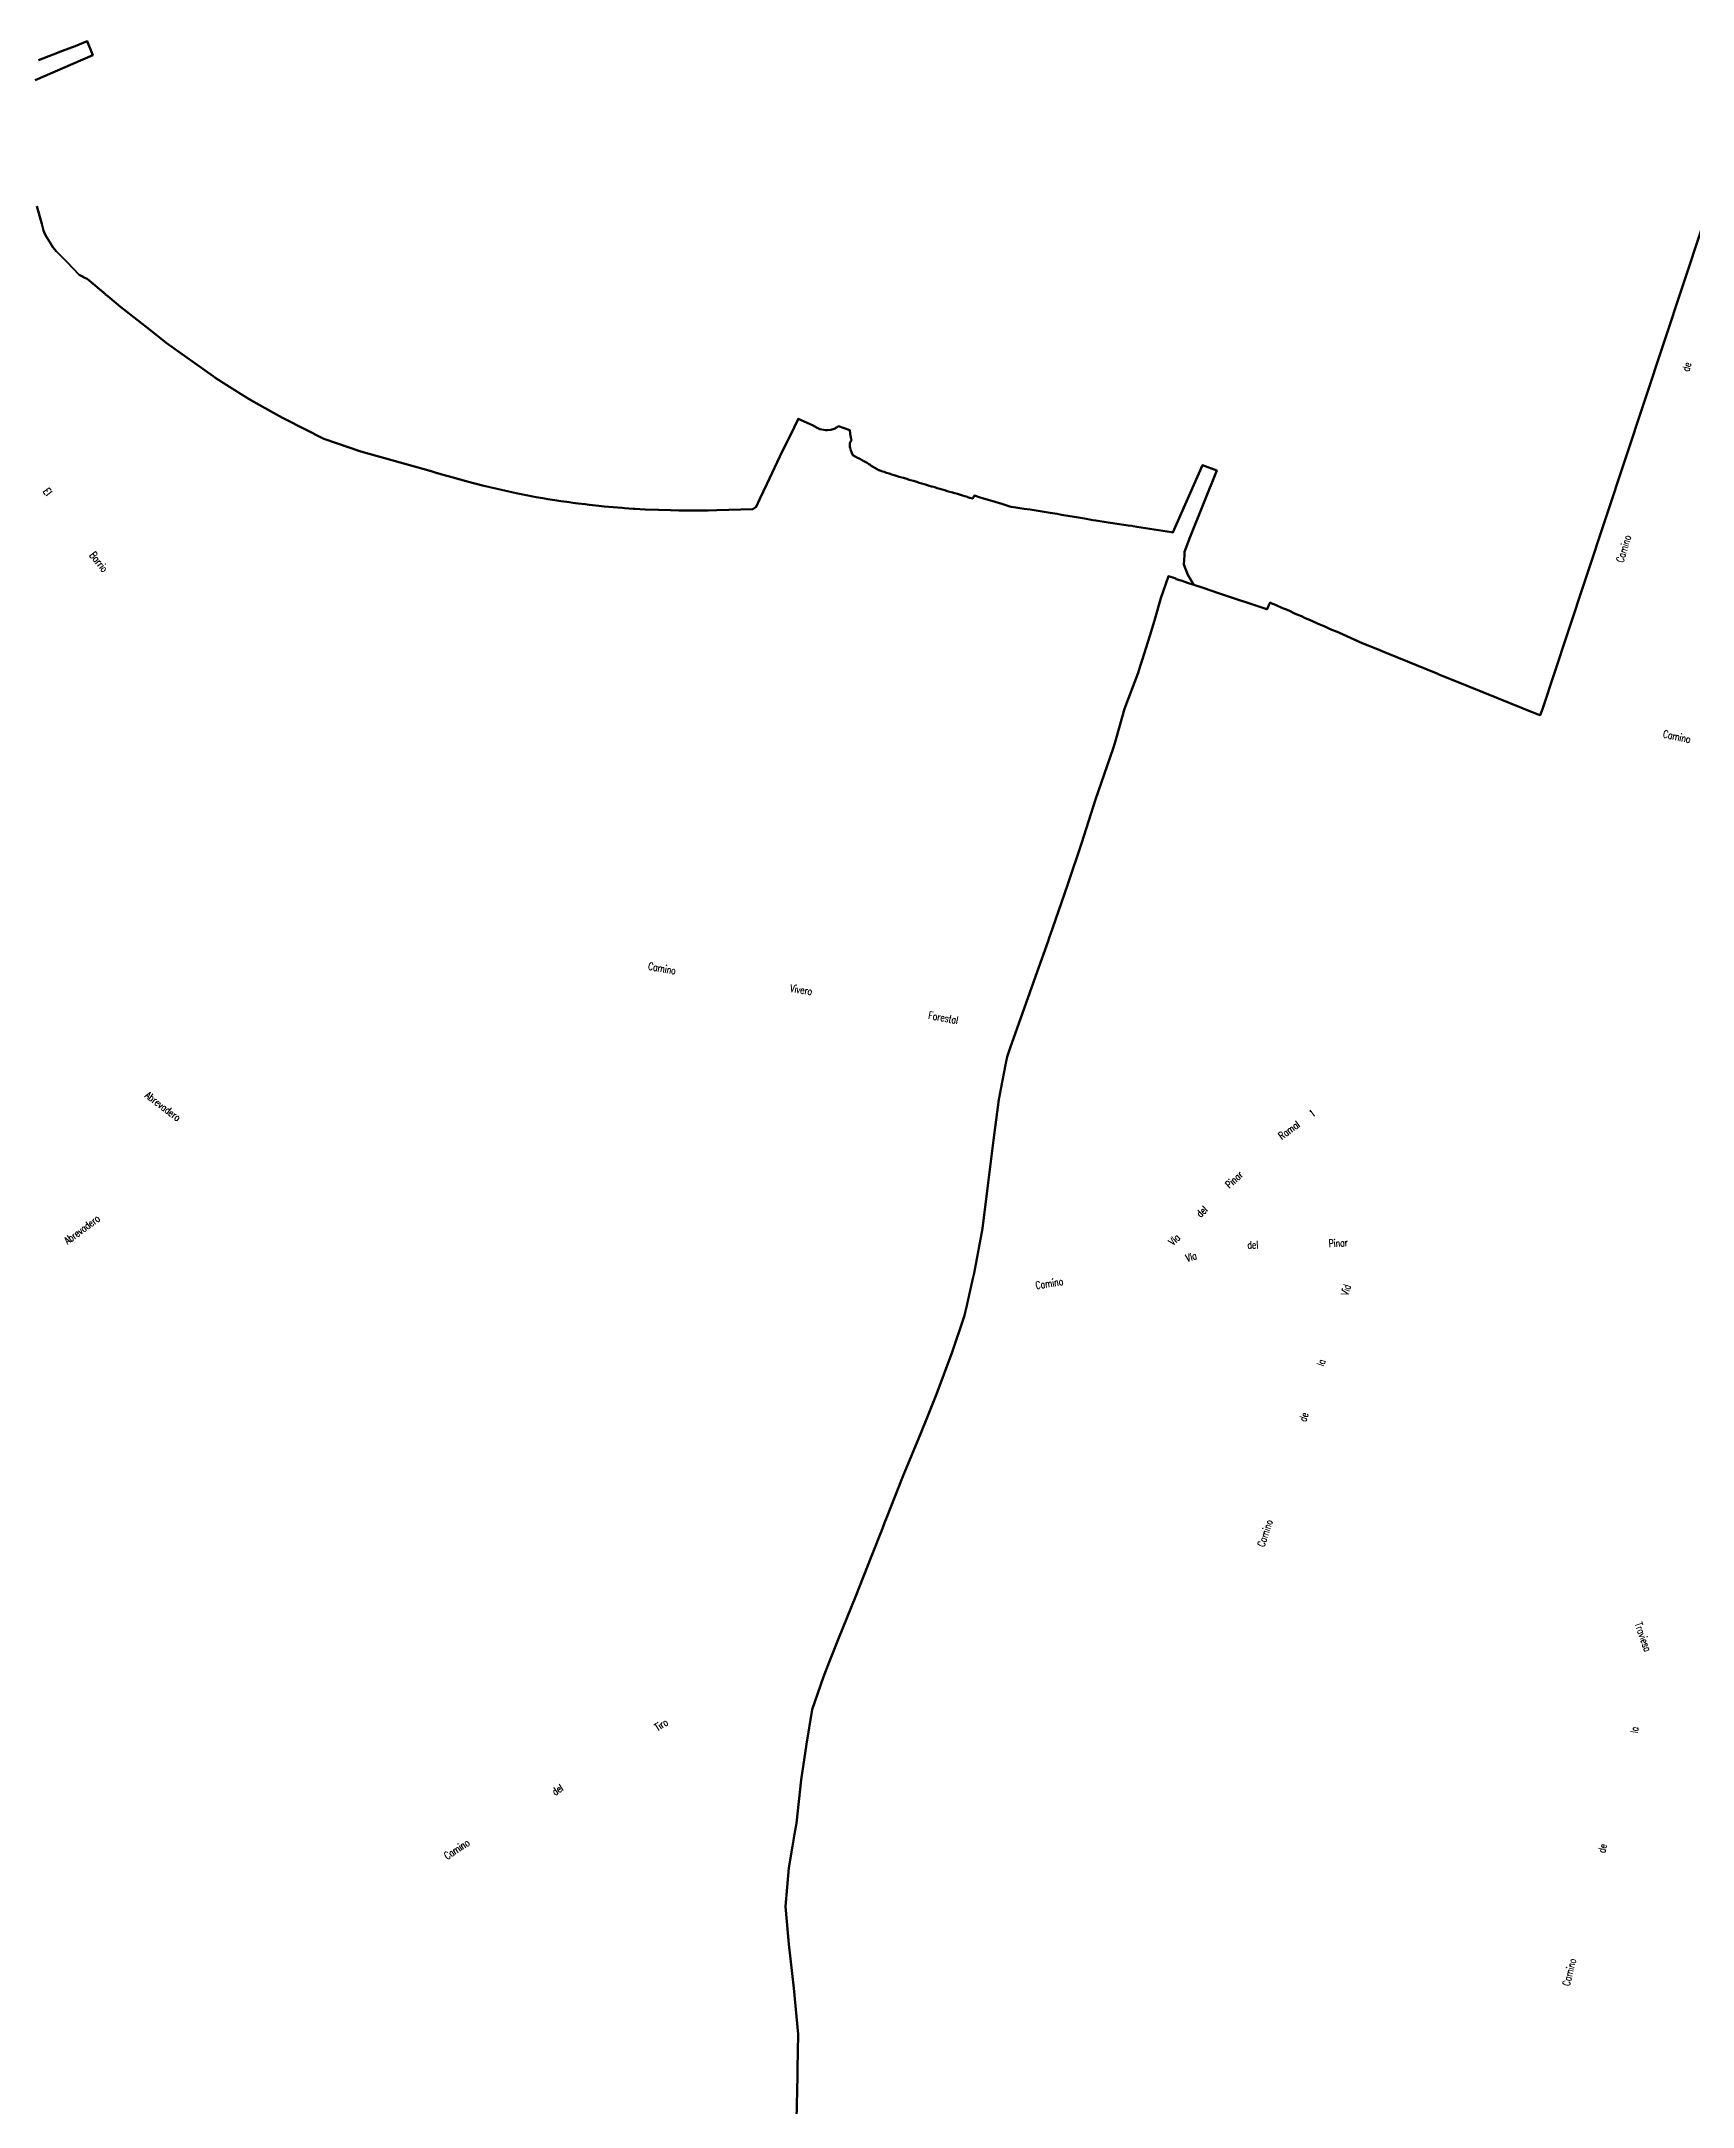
# Model space of a CAD drawing. Header units: metres. Extents: x 339638 to 364279, y 4598373 to 4630956.
# Drawn here: x 352434 to 354638, y 4605697 to 4608454 of the extents above; entities that cross this region are included whole.
import ezdxf
from ezdxf.enums import TextEntityAlignment as Align

# ---------------------------------------------------------------- set-up
doc = ezdxf.new("R2010")
doc.units = ezdxf.units.M
doc.layers.add('caminos', color=1, linetype='Continuous', lineweight=0)
doc.layers.add('poligonos_rusticos', color=42, linetype='Continuous', lineweight=40)
doc.styles.add('caminos', font='simplex.shx', dxfattribs={"width": 0.75})

msp = doc.modelspace()

# ---------------------------------------------------------------- linework, layer by layer
at = {"layer": 'poligonos_rusticos'}
for points in [[(352430.5, 4608428.2), (352450.2, 4608435.8), (352462.6, 4608440.6), (352479.4, 4608447.2), (352495.7, 4608453.5), (352503.2, 4608435.2), (352426.1, 4608401.6)], [(352426.1, 4608401.6), (352503.2, 4608435.2), (352495.7, 4608453.5), (352479.4, 4608447.2), (352462.6, 4608440.6), (352450.2, 4608435.8), (352430.5, 4608428.2)], [(352428.5, 4608233.5), (352434.9, 4608209.8), (352437.2, 4608201), (352438.7, 4608197.4), (352438.8, 4608197.4), (352438.8, 4608197.3), (352440.3, 4608194.2), (352440.5, 4608193.9), (352445.6, 4608185.6), (352445.7, 4608185.6), (352449.7, 4608178.9), (352454, 4608173.6), (352468.7, 4608158.5), (352484.9, 4608141.9), (352485.6, 4608141.4), (352487.7, 4608140.3), (352493.3, 4608137.5), (352495.4, 4608136.5), (352519.8, 4608116.1), (352519.9, 4608116), (352520.2, 4608115.7), (352523.2, 4608113.2), (352534.4, 4608103.8), (352540.1, 4608099), (352544, 4608096), (352548, 4608092.8), (352582.6, 4608065.6), (352601, 4608051), (352663.6, 4608006.5), (352666, 4608004.8), (352681.9, 4607994.7), (352711.6, 4607976), (352725, 4607968.5), (352756, 4607951), (352759.6, 4607949), (352811.2, 4607923), (352860.6, 4607906.2), (352954.4, 4607879.9), (352962.8, 4607877.3), (352962.9, 4607877.3), (352970.5, 4607875), (352982.3, 4607871.6), (353004.5, 4607865.4), (353023.2, 4607860.6), (353032.7, 4607858.3), (353042.6, 4607856), (353063.9, 4607851.4), (353070.3, 4607850), (353094.9, 4607845.2), (353103.7, 4607843.6), (353110.4, 4607842.4), (353119.5, 4607841.1), (353127.8, 4607839.8), (353135.7, 4607838.7), (353138.7, 4607838.3), (353143.5, 4607837.6), (353150.8, 4607836.7), (353159.9, 4607835.5), (353165.6, 4607834.8), (353165.8, 4607834.8), (353169.8, 4607834.3), (353178.4, 4607833.4), (353185.3, 4607832.7), (353209.3, 4607830.7), (353212.7, 4607830.5), (353224.1, 4607829.7), (353226.5, 4607829.5), (353240.1, 4607828.8), (353257.7, 4607828.1), (353257.9, 4607828), (353274, 4607827.6), (353285.1, 4607827.3), (353286, 4607827.2), (353292.6, 4607827.3), (353303.8, 4607827.2), (353310.3, 4607827.2), (353323.8, 4607827.2), (353324.3, 4607827.2), (353335.9, 4607827.6), (353383.7, 4607828.9), (353388.3, 4607832.2), (353393.4, 4607843), (353402.6, 4607862.6), (353423.5, 4607906.7), (353433.6, 4607926.9), (353443.8, 4607948.4), (353444.4, 4607949.8), (353464.2, 4607940.9), (353468.6, 4607938.1), (353473.4, 4607936), (353478.5, 4607934.9), (353481, 4607934.7), (353483.5, 4607934.6), (353487.9, 4607935.1), (353492.2, 4607936.4), (353496.2, 4607938.3), (353498.3, 4607939.8), (353513.5, 4607934.3), (353513.5, 4607933.5), (353513.5, 4607932.7), (353513.6, 4607931.9), (353513.6, 4607931.1), (353513.7, 4607930.4), (353513.8, 4607929.6), (353513.9, 4607928.8), (353514, 4607928), (353514.1, 4607927.3), (353514.2, 4607926.5), (353514.4, 4607925.7), (353514.6, 4607925), (353514.7, 4607924.2), (353514.9, 4607923.5), (353515.1, 4607922.7), (353515.6, 4607921.3), (353514.4, 4607919.9), (353514, 4607919), (353513.4, 4607917.5), (353513.2, 4607916.8), (353513.1, 4607916.1), (353513.1, 4607914.8), (353513.2, 4607913.6), (353513.4, 4607912.3), (353513.7, 4607910.8), (353514.1, 4607909.2), (353514.6, 4607907.4), (353515.3, 4607905.4), (353515.8, 4607904.1), (353516.4, 4607902.8), (353516.8, 4607902), (353517.4, 4607901.3), (353518, 4607900.6), (353520.5, 4607899.3), (353523.6, 4607897.7), (353526.7, 4607896), (353527.4, 4607895.6), (353530.3, 4607894), (353536.5, 4607890.7), (353538.7, 4607889.3), (353540.7, 4607888.3), (353540.6, 4607887.8), (353543.6, 4607886.1), (353546.6, 4607884.3), (353549.6, 4607882.5), (353551.7, 4607881.3), (353552.4, 4607880.9), (353555.7, 4607879.8), (353559.1, 4607878.7), (353560.7, 4607878.2), (353562.4, 4607877.6), (353565.7, 4607876.5), (353568.5, 4607875.6), (353569, 4607875.5), (353572.4, 4607874.5), (353575.2, 4607873.6), (353579.1, 4607872.4), (353582.5, 4607871.4), (353584.9, 4607870.7), (353589.2, 4607869.4), (353592.5, 4607868.4), (353595.9, 4607867.4), (353598.3, 4607866.7), (353602.6, 4607865.4), (353605.9, 4607864.4), (353609.3, 4607863.4), (353612.6, 4607862.4), (353615.6, 4607861.5), (353619.3, 4607860.4), (353622.3, 4607859.5), (353623.2, 4607859.2), (353626.6, 4607858.2), (353629.9, 4607857.2), (353633.3, 4607856.2), (353636.6, 4607855.2), (353640, 4607854.2), (353643.3, 4607853.2), (353646.7, 4607852.2), (353650.1, 4607851.2), (353653.4, 4607850.3), (353656.8, 4607849.3), (353663.5, 4607847.3), (353666.9, 4607846.3), (353670.2, 4607845.3), (353670.5, 4607845.2), (353673.6, 4607844.3), (353676.9, 4607843.3), (353677.2, 4607843.3), (353678.9, 4607846), (353679.6, 4607847.1), (353687.4, 4607844.7), (353690.1, 4607843.9), (353697.9, 4607841.6), (353704.2, 4607839.7), (353705.8, 4607839.3), (353708.5, 4607838.4), (353711.5, 4607837.5), (353716.3, 4607836), (353718.9, 4607835.2), (353724.1, 4607833.7), (353726.9, 4607832.8), (353728.6, 4607832.3), (353734.9, 4607831.3), (353742.9, 4607830.1), (353745.7, 4607829.6), (353753.8, 4607828.4), (353761.9, 4607827.2), (353764.7, 4607826.7), (353772.8, 4607825.5), (353780.8, 4607824.3), (353783.7, 4607823.9), (353789.8, 4607823), (353795.8, 4607821.6), (353806.7, 4607819.9), (353815.7, 4607818.5), (353826.5, 4607816.7), (353830.7, 4607815.6), (353837.4, 4607814.5), (353841.4, 4607813.9), (353858, 4607811.3), (353861.1, 4607810.8), (353869.9, 4607809.5), (353884.5, 4607807.3), (353889.5, 4607806.6), (353891.2, 4607806.3), (353896.1, 4607805.6), (353942.5, 4607798.3), (353944.4, 4607798), (353983.8, 4607887.7), (354003.1, 4607880.5), (353967.5, 4607792), (353959.9, 4607772.2), (353959.7, 4607767.5), (353959, 4607755), (353964.3, 4607741.4), (353972.3, 4607728), (353963.7, 4607730.9), (353956.6, 4607733.3), (353948.8, 4607735.8), (353948.9, 4607736.2), (353947.1, 4607736.8), (353946.8, 4607736.9), (353938.6, 4607739.8), (353928.3, 4607710.3), (353919.7, 4607680.6), (353913.8, 4607660), (353903.4, 4607627.4), (353900.9, 4607619.5), (353898, 4607610.5), (353879.9, 4607562.7), (353868.6, 4607522.9), (353866.8, 4607516.5), (353864.9, 4607509.8), (353841.3, 4607441.6), (353822.9, 4607384.1), (353804.1, 4607328.3), (353783.9, 4607269.3), (353779.5, 4607256.8), (353777.9, 4607252.5), (353763.4, 4607211.7), (353743.8, 4607156.5), (353727.3, 4607110.2), (353723.1, 4607098.2), (353721.4, 4607089.5), (353712.2, 4607040.9), (353704.9, 4606986.8), (353697.4, 4606926.4), (353690.5, 4606868.8), (353679, 4606809.3), (353677.4, 4606802.1), (353669.4, 4606766.3), (353667.3, 4606756.6), (353666.4, 4606753), (353665.5, 4606750.2), (353649.9, 4606704), (353629, 4606647.9), (353616.4, 4606616.7), (353607.9, 4606595.7), (353584.1, 4606538.1), (353562.7, 4606483.6), (353559.7, 4606475.9), (353556.7, 4606468.4), (353542.1, 4606431.7), (353520.9, 4606377.4), (353498.4, 4606322.6), (353485.6, 4606290), (353478, 4606270.6), (353463.1, 4606227.1), (353455.4, 4606180.6), (353448.2, 4606133.2), (353442.2, 4606075.3), (353439.6, 4606060.4), (353436.9, 4606044.5), (353432, 4606015.6), (353427.3, 4605964.1), (353431.7, 4605913.7), (353438.6, 4605855), (353444.3, 4605793.6), (353443.5, 4605747.2), (353443.4, 4605737.8), (353443.4, 4605737.3), (353441.9, 4605679.8)], [(354651, 4608206.7), (354470.5, 4607661.6), (354437.6, 4607562.1), (354434.4, 4607553.9), (354431.7, 4607555), (354430.6, 4607555.4), (354339.4, 4607592.2), (354300.8, 4607608), (354298.4, 4607609), (354298.1, 4607609.1), (354297.9, 4607609.2), (354229, 4607637.3), (354215, 4607643), (354197, 4607650.3), (354186.5, 4607655), (354181.5, 4607657.2), (354176.5, 4607659.4), (354171.5, 4607661.6), (354166.5, 4607663.8), (354161.4, 4607666), (354156.4, 4607668.2), (354151.5, 4607670.4), (354146.3, 4607672.7), (354141.5, 4607674.8), (354136.5, 4607677), (354131.4, 4607679.2), (354126.7, 4607681.3), (354121.1, 4607683.7), (354116.1, 4607686), (354110.9, 4607688.2), (354105.9, 4607690.4), (354100.8, 4607692.7), (354095.8, 4607694.9), (354090.7, 4607697.1), (354081.1, 4607701.5), (354077.6, 4607702.9), (354077.4, 4607702.9), (354074, 4607704.5), (354072.6, 4607701.1), (354070.4, 4607695.5), (354069.8, 4607695.7), (354006.6, 4607716.6), (353984.7, 4607723.9), (353972.3, 4607728), (353964.3, 4607741.4), (353959, 4607755), (353959.7, 4607767.5), (353959.9, 4607772.2), (353967.5, 4607792), (354003.1, 4607880.5), (353983.8, 4607887.7), (353944.4, 4607798), (353942.5, 4607798.3), (353896.1, 4607805.6), (353891.2, 4607806.3), (353889.5, 4607806.6), (353884.5, 4607807.3), (353869.9, 4607809.5), (353861.1, 4607810.8), (353858, 4607811.3), (353841.4, 4607813.9), (353837.4, 4607814.5), (353830.7, 4607815.6), (353826.5, 4607816.7), (353815.7, 4607818.5), (353806.7, 4607819.9), (353795.8, 4607821.6), (353789.8, 4607823), (353783.7, 4607823.9), (353780.8, 4607824.3), (353772.8, 4607825.5), (353764.7, 4607826.7), (353761.9, 4607827.2), (353753.8, 4607828.4), (353745.7, 4607829.6), (353742.9, 4607830.1), (353734.9, 4607831.3), (353728.6, 4607832.3), (353726.9, 4607832.8), (353724.1, 4607833.7), (353718.9, 4607835.2), (353716.3, 4607836), (353711.5, 4607837.5), (353708.5, 4607838.4), (353705.8, 4607839.3), (353704.2, 4607839.7), (353697.9, 4607841.6), (353690.1, 4607843.9), (353687.4, 4607844.7), (353679.6, 4607847.1), (353678.9, 4607846), (353677.2, 4607843.3), (353676.9, 4607843.3), (353673.6, 4607844.3), (353670.5, 4607845.2), (353670.2, 4607845.3), (353666.9, 4607846.3), (353663.5, 4607847.3), (353656.8, 4607849.3), (353653.4, 4607850.3), (353650.1, 4607851.2), (353646.7, 4607852.2), (353643.3, 4607853.2), (353640, 4607854.2), (353636.6, 4607855.2), (353633.3, 4607856.2), (353629.9, 4607857.2), (353626.6, 4607858.2), (353623.2, 4607859.2), (353622.3, 4607859.5), (353619.3, 4607860.4), (353615.6, 4607861.5), (353612.6, 4607862.4), (353609.3, 4607863.4), (353605.9, 4607864.4), (353602.6, 4607865.4), (353598.3, 4607866.7), (353595.9, 4607867.4), (353592.5, 4607868.4), (353589.2, 4607869.4), (353584.9, 4607870.7), (353582.5, 4607871.4), (353579.1, 4607872.4), (353575.2, 4607873.6), (353572.4, 4607874.5), (353569, 4607875.5), (353568.5, 4607875.6), (353565.7, 4607876.5), (353562.4, 4607877.6), (353560.7, 4607878.2), (353559.1, 4607878.7), (353555.7, 4607879.8), (353552.4, 4607880.9), (353551.7, 4607881.3), (353549.6, 4607882.5), (353546.6, 4607884.3), (353543.6, 4607886.1), (353540.6, 4607887.8), (353540.7, 4607888.3), (353538.7, 4607889.3), (353536.5, 4607890.7), (353530.3, 4607894), (353527.4, 4607895.6), (353526.7, 4607896), (353523.6, 4607897.7), (353520.5, 4607899.3), (353518, 4607900.6), (353517.4, 4607901.3), (353516.8, 4607902), (353516.4, 4607902.8), (353515.8, 4607904.1), (353515.3, 4607905.4), (353514.6, 4607907.4), (353514.1, 4607909.2), (353513.7, 4607910.8), (353513.4, 4607912.3), (353513.2, 4607913.6), (353513.1, 4607914.8), (353513.1, 4607916.1), (353513.2, 4607916.8), (353513.4, 4607917.5), (353514, 4607919), (353514.4, 4607919.9), (353515.6, 4607921.3), (353515.1, 4607922.7), (353514.9, 4607923.5), (353514.7, 4607924.2), (353514.6, 4607925), (353514.4, 4607925.7), (353514.2, 4607926.5), (353514.1, 4607927.3), (353514, 4607928), (353513.9, 4607928.8), (353513.8, 4607929.6), (353513.7, 4607930.4), (353513.6, 4607931.1), (353513.6, 4607931.9), (353513.5, 4607932.7), (353513.5, 4607933.5), (353513.5, 4607934.3), (353498.3, 4607939.8), (353496.2, 4607938.3), (353492.2, 4607936.4), (353487.9, 4607935.1), (353483.5, 4607934.6), (353481, 4607934.7), (353478.5, 4607934.9), (353473.4, 4607936), (353468.6, 4607938.1), (353464.2, 4607940.9), (353444.4, 4607949.8), (353443.8, 4607948.4), (353433.6, 4607926.9), (353423.5, 4607906.7), (353402.6, 4607862.6), (353393.4, 4607843), (353388.3, 4607832.2), (353383.7, 4607828.9), (353335.9, 4607827.6), (353324.3, 4607827.2), (353323.8, 4607827.2), (353310.3, 4607827.2), (353303.8, 4607827.2), (353292.6, 4607827.3), (353286, 4607827.2), (353285.1, 4607827.3), (353274, 4607827.6), (353257.9, 4607828), (353257.7, 4607828.1), (353240.1, 4607828.8), (353226.5, 4607829.5), (353224.1, 4607829.7), (353212.7, 4607830.5), (353209.3, 4607830.7), (353185.3, 4607832.7), (353178.4, 4607833.4), (353169.8, 4607834.3), (353165.8, 4607834.8), (353165.6, 4607834.8), (353159.9, 4607835.5), (353150.8, 4607836.7), (353143.5, 4607837.6), (353138.7, 4607838.3), (353135.7, 4607838.7), (353127.8, 4607839.8), (353119.5, 4607841.1), (353110.4, 4607842.4), (353103.7, 4607843.6), (353094.9, 4607845.2), (353070.3, 4607850), (353063.9, 4607851.4), (353042.6, 4607856), (353032.7, 4607858.3), (353023.2, 4607860.6), (353004.5, 4607865.4), (352982.3, 4607871.6), (352970.5, 4607875), (352962.9, 4607877.3), (352962.8, 4607877.3), (352954.4, 4607879.9), (352860.6, 4607906.2), (352811.2, 4607923), (352759.6, 4607949), (352756, 4607951), (352725, 4607968.5), (352711.6, 4607976), (352681.9, 4607994.7), (352666, 4608004.8), (352663.6, 4608006.5), (352601, 4608051), (352582.6, 4608065.6), (352548, 4608092.8), (352544, 4608096), (352540.1, 4608099), (352534.4, 4608103.8), (352523.2, 4608113.2), (352520.2, 4608115.7), (352519.9, 4608116), (352519.8, 4608116.1), (352495.4, 4608136.5), (352493.3, 4608137.5), (352487.7, 4608140.3), (352485.6, 4608141.4), (352484.9, 4608141.9), (352468.7, 4608158.5), (352454, 4608173.6), (352449.7, 4608178.9), (352445.7, 4608185.6), (352445.6, 4608185.6), (352440.5, 4608193.9), (352440.3, 4608194.2), (352438.8, 4608197.3), (352438.8, 4608197.4), (352438.7, 4608197.4), (352437.2, 4608201), (352434.9, 4608209.8), (352428.5, 4608233.5)], [(353441.9, 4605679.8), (353443.4, 4605737.3), (353443.4, 4605737.8), (353443.5, 4605747.2), (353444.3, 4605793.6), (353438.6, 4605855), (353431.7, 4605913.7), (353427.3, 4605964.1), (353432, 4606015.6), (353436.9, 4606044.5), (353439.6, 4606060.4), (353442.2, 4606075.3), (353448.2, 4606133.2), (353455.4, 4606180.6), (353463.1, 4606227.1), (353478, 4606270.6), (353485.6, 4606290), (353498.4, 4606322.6), (353520.9, 4606377.4), (353542.1, 4606431.7), (353556.7, 4606468.4), (353559.7, 4606475.9), (353562.7, 4606483.6), (353584.1, 4606538.1), (353607.9, 4606595.7), (353616.4, 4606616.7), (353629, 4606647.9), (353649.9, 4606704), (353665.5, 4606750.2), (353666.4, 4606753), (353667.3, 4606756.6), (353669.4, 4606766.3), (353677.4, 4606802.1), (353679, 4606809.3), (353690.5, 4606868.8), (353697.4, 4606926.4), (353704.9, 4606986.8), (353712.2, 4607040.9), (353721.4, 4607089.5), (353723.1, 4607098.2), (353727.3, 4607110.2), (353743.8, 4607156.5), (353763.4, 4607211.7), (353777.9, 4607252.5), (353779.5, 4607256.8), (353783.9, 4607269.3), (353804.1, 4607328.3), (353822.9, 4607384.1), (353841.3, 4607441.6), (353864.9, 4607509.8), (353866.8, 4607516.5), (353868.6, 4607522.9), (353879.9, 4607562.7), (353898, 4607610.5), (353900.9, 4607619.5), (353903.4, 4607627.4), (353913.8, 4607660), (353919.7, 4607680.6), (353928.3, 4607710.3), (353938.6, 4607739.8), (353946.8, 4607736.9), (353947.1, 4607736.8), (353948.9, 4607736.2), (353948.8, 4607735.8), (353956.6, 4607733.3), (353963.7, 4607730.9), (353972.3, 4607728), (353984.7, 4607723.9), (354006.6, 4607716.6), (354069.8, 4607695.7), (354070.4, 4607695.5), (354072.6, 4607701.1), (354074, 4607704.5), (354077.4, 4607702.9), (354077.6, 4607702.9), (354081.1, 4607701.5), (354090.7, 4607697.1), (354095.8, 4607694.9), (354100.8, 4607692.7), (354105.9, 4607690.4), (354110.9, 4607688.2), (354116.1, 4607686), (354121.1, 4607683.7), (354126.7, 4607681.3), (354131.4, 4607679.2), (354136.5, 4607677), (354141.5, 4607674.8), (354146.3, 4607672.7), (354151.5, 4607670.4), (354156.4, 4607668.2), (354161.4, 4607666), (354166.5, 4607663.8), (354171.5, 4607661.6), (354176.5, 4607659.4), (354181.5, 4607657.2), (354186.5, 4607655), (354197, 4607650.3), (354215, 4607643), (354229, 4607637.3), (354297.9, 4607609.2), (354298.1, 4607609.1), (354298.4, 4607609), (354300.8, 4607608), (354339.4, 4607592.2), (354430.6, 4607555.4), (354431.7, 4607555), (354434.4, 4607553.9), (354437.6, 4607562.1), (354470.5, 4607661.6), (354651, 4608206.7)]]:
    msp.add_lwpolyline(points, dxfattribs=at)

# ---------------------------------------------------------------- texts
at = {"layer": 'caminos', "style": 'caminos', "width": 0.75}
for s, rotation, p in [('de', 75.0712, (354636.1, 4608011.2)), ('El', -51.829, (352433.9, 4607850.7)), ('Barrio', -52.0896, (352495.7, 4607765.6)), ('Camino', 73.0097, (354548.1, 4607756.1)), ('Camino', -12.2628, (354597.1, 4607521.7)), ('Camino', -10.0551, (353243, 4607211.5)), ('Vivero', -8.9037, (353432.7, 4607181.9)), ('Forestal', -10.3022, (353617.1, 4607146)), ('Abrevadero', -37.1974, (352569.8, 4607042.4)), ('Ramal   1', 36.1055, (354091.5, 4606984.6)), ('Pinar', 42.8439, (354022, 4606919.6)), ('del', 44.7451, (353983.5, 4606880.8)), ('Abrevadero', 36.5368, (352471.1, 4606844.8)), ('Vía', 43.9099, (353946.6, 4606843.3)), ('Vía', 17.7302, (353964.4, 4606821.3)), ('del', 1.892, (354044, 4606838.9)), ('Pinar', 2.948, (354152.6, 4606841)), ('Camino', 9.1128, (353762.3, 4606784.9)), ('Vid', 72.4717, (354180.7, 4606777.7)), ('la', 72.553, (354148.5, 4606683.4)), ('de', 73.1097, (354124.8, 4606609.4)), ('Camino', 71.7437, (354069.1, 4606442)), ('Traviesa', -70.6708, (354557.7, 4606340.3)), ('Tiro', 32.2337, (353258.2, 4606195)), ('la', 82.755, (354567.6, 4606194.4)), ('del', 33.3184, (353121.6, 4606109.2)), ('Camino', 33.1872, (352977.5, 4606023.6)), ('de', 76.6746, (354523.8, 4606034)), ('Camino', 75.7396, (354476.5, 4605856.3))]:
    msp.add_text(s, height=10, rotation=rotation, dxfattribs=at).set_placement(p, align=Align.BOTTOM_LEFT)

doc.saveas('drawing.dxf')
